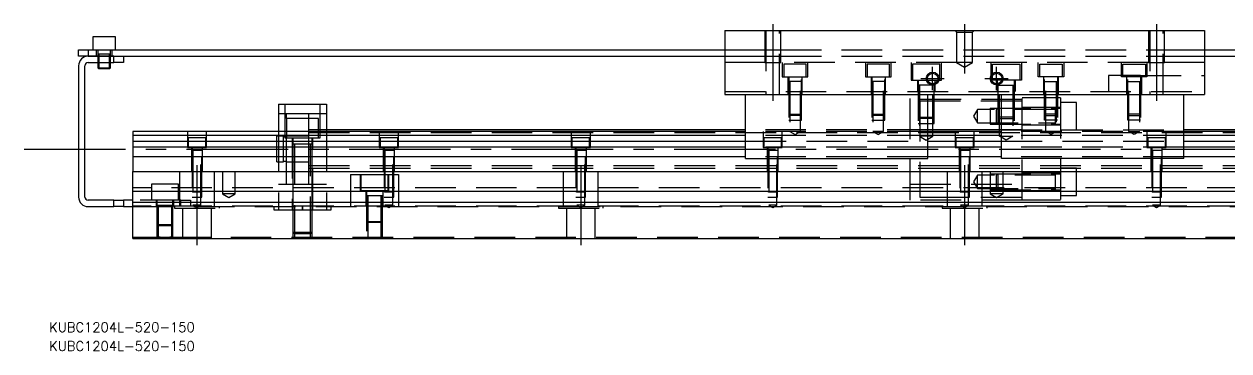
# Model space of a CAD drawing. Extents: x -28 to 733, y -276 to 112.
# Drawn here: x -17 to 359.6, y -276.3 to -174.2 of the extents above; entities that cross this region are included whole.
import ezdxf

# ---------------------------------------------------------------- set-up
doc = ezdxf.new("R2010")
doc.units = 0
doc.linetypes.add('CENTER', pattern=[50.8, 31.75, -6.35, 6.35, -6.35])
doc.linetypes.add('DASHED', pattern=[19.05, 12.7, -6.35])
doc.layers.get('0').update_dxf_attribs({"linetype": 'CONTINUOUS'})
doc.layers.add('CENTER', color=1, linetype='CENTER')
doc.styles.get("Standard").update_dxf_attribs({"font": 'txt.shx', "height": 3, "bigfont": 'bigfont.shx'})

# ---------------------------------------------------------------- blocks, each defined once
blk = doc.blocks.new('*U2')
at = {"color": 7, "linetype": 'CONTINUOUS'}
blk.add_text('KUBC1204L-520-150', height=3, dxfattribs=at).set_placement((-9.2, -270.37))
blk = doc.blocks.new('*U3')
at = {"color": 7, "linetype": 'CONTINUOUS'}
blk.add_text('KUBC1204L-520-150', height=3, dxfattribs=at).set_placement((-9.2, -276.25))

msp = doc.modelspace()

# ---------------------------------------------------------------- linework, layer by layer
at = {"color": 7, "linetype": 'CONTINUOUS'}
for p, q in [((202, -176.21), (202, -196.21)), ((202, -176.21), (352, -176.21)), ((352, -176.21), (352, -196.21)), ((11.5, -178.21), (4.5, -178.21)), ((4.5, -178.21), (4.5, -182.21)), ((11.5, -182.21), (11.5, -178.21)), ((0, -184.21), (0, -182.21)), ((0, -182.21), (3, -182.21)), ((3, -184.21), (0, -184.21)), ((3, -182.21), (3, -184.21)), ((3, -182.21), (202, -182.21)), ((3, -184.21), (11, -184.21)), ((11, -184.21), (3, -184.21)), ((11, -184.21), (202, -184.21)), ((11, -186.21), (11, -184.21)), ((14, -184.21), (14, -186.21)), ((352, -182.21), (551, -182.21)), ((352, -184.21), (543, -184.21)), ((0, -187.21), (0, -228.21)), ((2, -228.21), (2, -187.21)), ((3, -186.21), (11, -186.21)), ((6, -186.21), (6, -187.86)), ((6, -187.86), (10, -187.86)), ((6, -187.86), (6.35, -188.21)), ((6.35, -186.21), (6.35, -188.21)), ((9.65, -188.21), (6.35, -188.21)), ((9.65, -188.21), (9.65, -186.21)), ((9.65, -188.21), (10, -187.86)), ((10, -187.86), (10, -186.21)), ((14, -186.21), (11, -186.21)), ((62.5, -199.21), (62.5, -207.71)), ((62.5, -199.21), (77.5, -199.21)), ((77.5, -199.21), (77.5, -207.71)), ((202, -196.21), (352, -196.21)), ((208.5, -216.21), (208.5, -196.21)), ((265.5, -216.21), (265.5, -196.21)), ((288.5, -216.21), (288.5, -196.21)), ((345.5, -216.21), (345.5, -196.21)), ((208.5, -207.71), (17, -207.71)), ((17, -207.71), (17, -208.962272)), ((208.5, -208.962272), (17, -208.962272)), ((17, -208.962272), (17, -210.73668)), ((17, -210.73668), (208.5, -210.73668)), ((17, -210.73668), (17, -212.633076)), ((208.5, -207.21), (77.5, -207.21)), ((288.5, -207.21), (265.5, -207.21)), ((288.5, -207.71), (265.5, -207.71)), ((288.5, -208.962272), (265.5, -208.962272)), ((265.5, -210.73668), (288.5, -210.73668)), ((482, -207.21), (345.5, -207.21)), ((537, -207.71), (345.5, -207.71)), ((537, -208.962272), (345.5, -208.962272)), ((345.5, -210.73668), (537, -210.73668)), ((17, -212.633076), (17, -215.687372)), ((208.5, -212.633076), (17, -212.633076)), ((288.5, -212.633076), (265.5, -212.633076)), ((537, -212.633076), (345.5, -212.633076)), ((17, -215.687372), (17, -220.21)), ((208.5, -215.687372), (17, -215.687372)), ((208.5, -216.21), (265.5, -216.21)), ((288.5, -215.687372), (265.5, -215.687372)), ((345.5, -216.21), (288.5, -216.21)), ((537, -215.687372), (345.5, -215.687372)), ((17, -226.51), (17, -220.21)), ((17, -220.21), (537, -220.21)), ((11, -229.21), (3, -229.21)), ((11, -231.21), (11, -229.21)), ((11, -229.21), (14, -229.21)), ((14, -229.21), (14, -231.21)), ((17, -229.21), (14, -229.21)), ((537, -226.51), (17, -226.51)), ((17, -229.91), (17, -226.51)), ((3, -231.21), (11, -231.21)), ((14, -231.21), (11, -231.21)), ((14, -231.21), (17, -231.21)), ((17, -241.21), (17, -229.91)), ((537, -229.91), (17, -229.91)), ((17, -241.21), (537, -241.21))]:
    msp.add_line(p, q, dxfattribs=at)
at = {"color": 3, "linetype": 'DASHED'}
for p, q in [((214.500006, -176.21), (214.500006, -186.21)), ((214.9, -176.21), (214.9, -196.21)), ((219.1, -196.21), (219.1, -176.21)), ((219.499994, -186.21), (219.499994, -176.21)), ((274, -176.21), (274.5, -176.71)), ((274.5, -176.71), (274.5, -186.21)), ((274.5, -176.71), (279.5, -176.71)), ((280, -176.21), (279.5, -176.71)), ((279.5, -186.21), (279.5, -176.71)), ((334.500006, -176.21), (334.500006, -186.21)), ((334.9, -176.21), (334.9, -196.21)), ((339.1, -196.21), (339.1, -176.21)), ((339.499994, -186.21), (339.499994, -176.21)), ((5.5, -182.21), (5.5, -184.21)), ((10.000006, -183.61), (5.999994, -183.61)), ((6, -182.21), (6, -186.21)), ((6.35, -183.61), (6.35, -186.21)), ((9.65, -186.21), (9.65, -183.61)), ((10, -186.21), (10, -182.21)), ((10.5, -184.21), (10.5, -182.21)), ((202, -182.21), (214.500006, -182.21)), ((202, -184.21), (214.500006, -184.21)), ((214.500006, -182.21), (219.499994, -182.21)), ((214.500006, -184.21), (219.499994, -184.21)), ((219.499994, -182.21), (334.500006, -182.21)), ((219.499994, -184.21), (334.500006, -184.21)), ((334.500006, -182.21), (339.499994, -182.21)), ((334.500006, -184.21), (339.499994, -184.21)), ((339.499994, -182.21), (352, -182.21)), ((339.499994, -184.21), (352, -184.21)), ((214.500006, -186.21), (202, -186.21)), ((214.500006, -186.21), (219.499994, -186.21)), ((274.5, -186.21), (219.499994, -186.21)), ((220, -186.21), (220, -190.71)), ((227.5, -186.71), (220.5, -186.71)), ((220.5, -186.71), (220.5, -190.71)), ((227.5, -190.71), (227.5, -186.71)), ((228, -190.71), (228, -186.21)), ((246, -186.21), (246, -190.71)), ((253.5, -186.71), (246.5, -186.71)), ((246.5, -186.71), (246.5, -190.71)), ((253.5, -190.71), (253.5, -186.71)), ((254, -190.71), (254, -186.21)), ((260.25, -186.21), (260.25, -191.71)), ((269.25, -186.71), (260.75, -186.71)), ((260.75, -186.71), (260.75, -191.71)), ((269.25, -191.71), (269.25, -186.71)), ((269.75, -191.71), (269.75, -186.21)), ((279.5, -186.21), (274.5, -186.21)), ((274.5, -186.21), (277, -187.653376)), ((277, -187.653376), (279.5, -186.21)), ((334.500006, -186.21), (279.5, -186.21)), ((285.25, -191.71), (285.25, -186.21)), ((285.75, -186.71), (294.25, -186.71)), ((285.75, -191.71), (285.75, -186.71)), ((294.25, -186.71), (294.25, -191.71)), ((294.75, -186.21), (294.75, -191.71)), ((300, -190.71), (300, -186.21)), ((300.5, -186.71), (307.5, -186.71)), ((300.5, -190.71), (300.5, -186.71)), ((307.5, -186.71), (307.5, -190.71)), ((308, -186.21), (308, -190.71)), ((326, -190.71), (326, -186.21)), ((326.5, -186.71), (333.5, -186.71)), ((326.5, -190.71), (326.5, -186.71)), ((333.5, -186.71), (333.5, -190.71)), ((334, -186.21), (334, -190.71)), ((334.500006, -186.21), (339.499994, -186.21)), ((352, -186.21), (339.499994, -186.21)), ((220, -190.71), (228, -190.71)), ((221.75, -190.71), (221.75, -196.21)), ((222, -190.71), (222, -204.21)), ((226, -204.21), (226, -190.71)), ((226.25, -196.21), (226.25, -190.71)), ((246, -190.71), (254, -190.71)), ((247.75, -190.71), (247.75, -196.21)), ((248, -190.71), (248, -204.21)), ((252, -204.21), (252, -190.71)), ((252.25, -196.21), (252.25, -190.71)), ((260.25, -191.71), (269.75, -191.71)), ((262.25, -191.71), (262.25, -195.21)), ((262.500006, -191.71), (262.500006, -205.21)), ((267.499994, -205.21), (267.499994, -191.71)), ((267.75, -195.21), (267.75, -191.71)), ((294.75, -191.71), (285.25, -191.71)), ((287.25, -195.21), (287.25, -191.71)), ((287.500006, -205.21), (287.500006, -191.71)), ((292.499994, -191.71), (292.499994, -205.21)), ((292.75, -191.71), (292.75, -195.21)), ((308, -190.71), (300, -190.71)), ((301.75, -196.21), (301.75, -190.71)), ((302, -204.21), (302, -190.71)), ((306, -190.71), (306, -204.21)), ((306.25, -190.71), (306.25, -196.21)), ((322, -190.21), (322, -195.21)), ((332, -190.21), (322, -190.21)), ((334, -190.71), (326, -190.71)), ((327.75, -196.21), (327.75, -190.71)), ((328, -204.21), (328, -190.71)), ((332, -190.21), (352, -190.21)), ((332, -190.71), (332, -204.21)), ((332.25, -190.71), (332.25, -196.21)), ((202, -195.21), (352, -195.21)), ((226.000006, -192.11), (221.999994, -192.11)), ((222.35, -192.11), (222.35, -207.71)), ((225.65, -207.71), (225.65, -192.11)), ((252.000006, -192.11), (247.999994, -192.11)), ((248.35, -192.11), (248.35, -207.71)), ((251.65, -207.71), (251.65, -192.11)), ((260, -229.21), (260, -195.21)), ((267.500006, -193.31), (262.499994, -193.31)), ((262.9, -193.31), (262.9, -209.21)), ((267.1, -209.21), (267.1, -193.31)), ((287.499994, -193.31), (292.500006, -193.31)), ((287.9, -209.21), (287.9, -193.31)), ((292.1, -193.31), (292.1, -209.21)), ((295, -229.21), (295, -195.21)), ((301.999994, -192.11), (306.000006, -192.11)), ((302.35, -207.71), (302.35, -192.11)), ((305.65, -192.11), (305.65, -207.71)), ((327.999994, -192.11), (332.000006, -192.11)), ((328.35, -207.71), (328.35, -192.11)), ((331.65, -192.11), (331.65, -207.71)), ((64.5, -199.21), (64.5, -209.71)), ((75.5, -209.71), (75.5, -199.21)), ((295, -197.71), (260, -197.71)), ((263, -198.21), (263, -228.21)), ((263, -198.21), (295, -198.21)), ((307, -197.21), (295, -197.21)), ((307, -197.21), (307, -229.21)), ((312, -198.71), (307, -198.71)), ((312, -207.21), (312, -198.71)), ((65, -202.21), (62.5, -202.21)), ((65, -203.71), (65, -202.21)), ((72, -202.21), (65, -202.21)), ((72, -203.71), (72, -202.21)), ((77.5, -202.21), (72, -202.21)), ((222, -202.36), (226, -202.36)), ((222, -202.36), (222.35, -202.71)), ((225.65, -202.71), (222.35, -202.71)), ((225.65, -202.71), (226, -202.36)), ((248, -202.36), (252, -202.36)), ((248, -202.36), (248.35, -202.71)), ((251.65, -202.71), (248.35, -202.71)), ((251.65, -202.71), (252, -202.36)), ((262.5, -203.31), (265.5, -203.31)), ((262.5, -203.31), (262.9, -203.71)), ((265.5, -203.31), (267.5, -203.31)), ((267.1, -203.71), (267.5, -203.31)), ((281, -200.86), (279.787564, -202.96)), ((279.787564, -202.96), (281, -205.06)), ((281, -205.06), (281, -200.86)), ((305.4, -200.86), (281, -200.86)), ((285, -200.459994), (285, -205.46)), ((285, -200.459994), (307, -200.459994)), ((287.4, -200.46), (287, -200.86)), ((287, -205.06), (287, -200.86)), ((287.4, -200.46), (287.4, -205.46)), ((289.5, -203.31), (287.5, -203.31)), ((287.9, -203.71), (287.5, -203.31)), ((292.5, -203.31), (289.5, -203.31)), ((292.5, -203.31), (292.1, -203.71)), ((307, -200.21), (295, -200.21)), ((306, -202.36), (302, -202.36)), ((302.35, -202.71), (302, -202.36)), ((302.35, -202.71), (305.65, -202.71)), ((305.4, -205.46), (305.4, -200.459994)), ((306, -202.36), (305.65, -202.71)), ((332, -202.36), (328, -202.36)), ((328.35, -202.71), (328, -202.36)), ((328.35, -202.71), (331.65, -202.71)), ((332, -202.36), (331.65, -202.71)), ((75, -203.71), (65, -203.71)), ((65, -203.71), (65, -209.71)), ((72, -207.21), (72, -203.71)), ((75, -209.71), (75, -203.71)), ((222, -204.21), (226, -204.21)), ((248, -204.21), (252, -204.21)), ((262.500006, -205.21), (265.5, -205.21)), ((265.5, -203.71), (262.9, -203.71)), ((267.1, -203.71), (265.5, -203.71)), ((265.5, -205.21), (267.499994, -205.21)), ((281, -205.06), (305.4, -205.06)), ((285, -205.46), (307, -205.46)), ((287, -205.06), (287.4, -205.46)), ((289.5, -205.21), (287.500006, -205.21)), ((287.9, -203.71), (289.5, -203.71)), ((289.5, -203.71), (292.1, -203.71)), ((292.499994, -205.21), (289.5, -205.21)), ((295, -205.71), (307, -205.71)), ((306, -204.21), (302, -204.21)), ((305.4, -205.460006), (305.4, -205.06)), ((332, -204.21), (328, -204.21)), ((34, -207.71), (34, -212.71)), ((39.75, -209.71), (34.25, -209.71)), ((34.25, -209.71), (34.25, -212.71)), ((39.75, -212.71), (39.75, -209.71)), ((40, -212.71), (40, -207.71)), ((62, -217.21), (62, -209.21)), ((62.5, -209.21), (62, -209.21)), ((62.5, -207.71), (62.5, -232.21)), ((64.1, -209.21), (62.5, -209.21)), ((64.1, -217.21), (64.1, -209.21)), ((65, -209.41), (64.1, -209.41)), ((64.5, -209.71), (75.5, -209.71)), ((72, -209.21), (65, -209.21)), ((65, -217.21), (65, -209.41)), ((66.75, -209.71), (66.75, -232.21)), ((67, -209.71), (67, -211.71)), ((72, -219.21), (72, -207.21)), ((77.5, -207.21), (72, -207.21)), ((72, -208.085), (482, -208.085)), ((73, -211.71), (73, -209.71)), ((73.25, -232.21), (73.25, -209.71)), ((77.5, -207.71), (77.5, -232.21)), ((94, -207.71), (94, -212.71)), ((99.75, -209.71), (94.25, -209.71)), ((94.25, -209.71), (94.25, -212.71)), ((99.75, -212.71), (99.75, -209.71)), ((100, -212.71), (100, -207.71)), ((154, -207.71), (154, -212.71)), ((159.75, -209.71), (154.25, -209.71)), ((154.25, -209.71), (154.25, -212.71)), ((159.75, -212.71), (159.75, -209.71)), ((160, -212.71), (160, -207.71)), ((265.5, -207.21), (208.5, -207.21)), ((265.5, -207.71), (208.5, -207.71)), ((265.5, -208.962272), (208.5, -208.962272)), ((208.5, -210.73668), (265.5, -210.73668)), ((214, -207.71), (214, -212.71)), ((219.75, -209.71), (214.25, -209.71)), ((214.25, -209.71), (214.25, -212.71)), ((219.75, -212.71), (219.75, -209.71)), ((220, -212.71), (220, -207.71)), ((225.65, -207.71), (222.35, -207.71)), ((222.35, -207.71), (224, -208.662628)), ((224, -208.662628), (225.65, -207.71)), ((251.65, -207.71), (248.35, -207.71)), ((248.35, -207.71), (250, -208.662628)), ((250, -208.662628), (251.65, -207.71)), ((263, -207.21), (260, -207.21)), ((267.1, -209.21), (262.9, -209.21)), ((262.9, -209.21), (265, -210.422436)), ((265.5, -207.21), (263, -207.21)), ((265.5, -207.210006), (263, -207.210006)), ((265, -210.422436), (267.1, -209.21)), ((288.5, -207.21), (265.5, -207.21)), ((288.5, -207.210006), (265.5, -207.210006)), ((274, -207.71), (274, -212.71)), ((279.75, -209.71), (274.25, -209.71)), ((274.25, -209.71), (274.25, -212.71)), ((279.75, -212.71), (279.75, -209.71)), ((280, -212.71), (280, -207.71)), ((287.9, -209.21), (292.1, -209.21)), ((290, -210.422436), (287.9, -209.21)), ((288.5, -207.21), (345.5, -207.21)), ((295, -207.21), (288.5, -207.21)), ((295, -207.210006), (288.5, -207.210006)), ((345.5, -207.71), (288.5, -207.71)), ((345.5, -208.962272), (288.5, -208.962272)), ((288.5, -210.73668), (345.5, -210.73668)), ((289.5, -207.21), (292, -207.21)), ((289.5, -207.210006), (292, -207.210006)), ((292.1, -209.21), (290, -210.422436)), ((302.35, -207.71), (305.65, -207.71)), ((304, -208.662628), (302.35, -207.71)), ((305.65, -207.71), (304, -208.662628)), ((307, -207.21), (312, -207.21)), ((328.35, -207.71), (331.65, -207.71)), ((330, -208.662628), (328.35, -207.71)), ((331.65, -207.71), (330, -208.662628)), ((334, -207.71), (334, -212.71)), ((339.75, -209.71), (334.25, -209.71)), ((334.25, -209.71), (334.25, -212.71)), ((339.75, -212.71), (339.75, -209.71)), ((340, -212.71), (340, -207.71)), ((34, -212.71), (40, -212.71)), ((35.25, -212.71), (35.25, -220.21)), ((35.5, -212.71), (35.5, -228.21)), ((38.5, -213.71), (35.5, -213.71)), ((35.75, -213.71), (35.75, -230.71)), ((38.25, -230.71), (38.25, -213.71)), ((38.5, -228.21), (38.5, -212.71)), ((38.5, -213.71), (38.5, -213.705)), ((38.5, -213.715), (38.5, -213.71)), ((38.75, -220.21), (38.75, -212.71)), ((73.000006, -211.71), (66.999994, -211.71)), ((67, -211.71), (67, -220.21)), ((67.5, -211.71), (67.5, -240.71)), ((72.5, -240.71), (72.5, -211.71)), ((73, -220.21), (73, -211.71)), ((94, -212.71), (100, -212.71)), ((95.25, -212.71), (95.25, -220.21)), ((95.5, -212.71), (95.5, -228.21)), ((98.5, -213.71), (95.5, -213.71)), ((95.75, -213.71), (95.75, -230.71)), ((98.25, -230.71), (98.25, -213.71)), ((98.5, -228.21), (98.5, -212.71)), ((98.5, -213.71), (98.5, -213.705)), ((98.5, -213.715), (98.5, -213.71)), ((98.75, -220.21), (98.75, -212.71)), ((154, -212.71), (160, -212.71)), ((155.25, -212.71), (155.25, -220.21)), ((155.5, -212.71), (155.5, -228.21)), ((158.5, -213.71), (155.5, -213.71)), ((155.75, -213.71), (155.75, -230.71)), ((158.25, -230.71), (158.25, -213.71)), ((158.5, -228.21), (158.5, -212.71)), ((158.5, -213.71), (158.5, -213.705)), ((158.5, -213.715), (158.5, -213.71)), ((158.75, -220.21), (158.75, -212.71)), ((265.5, -212.633076), (208.5, -212.633076)), ((214, -212.71), (220, -212.71)), ((215.25, -212.71), (215.25, -220.21)), ((215.5, -212.71), (215.5, -228.21)), ((218.5, -213.71), (215.5, -213.71)), ((215.75, -213.71), (215.75, -230.71)), ((218.25, -230.71), (218.25, -213.71)), ((218.5, -228.21), (218.5, -212.71)), ((218.5, -213.71), (218.5, -213.705)), ((218.5, -213.715), (218.5, -213.71)), ((218.75, -220.21), (218.75, -212.71)), ((274, -212.71), (280, -212.71)), ((275.25, -212.71), (275.25, -220.21)), ((275.5, -212.71), (275.5, -228.21)), ((278.5, -213.71), (275.5, -213.71)), ((275.75, -213.71), (275.75, -230.71)), ((278.25, -230.71), (278.25, -213.71)), ((278.5, -228.21), (278.5, -212.71)), ((278.5, -213.71), (278.5, -213.705)), ((278.5, -213.715), (278.5, -213.71)), ((278.75, -220.21), (278.75, -212.71)), ((345.5, -212.633076), (288.5, -212.633076)), ((334, -212.71), (340, -212.71)), ((335.25, -212.71), (335.25, -220.21)), ((335.5, -212.71), (335.5, -228.21)), ((338.5, -213.71), (335.5, -213.71)), ((335.75, -213.71), (335.75, -230.71)), ((338.25, -230.71), (338.25, -213.71)), ((338.5, -228.21), (338.5, -212.71)), ((338.5, -213.71), (338.5, -213.705)), ((338.5, -213.715), (338.5, -213.71)), ((338.75, -220.21), (338.75, -212.71)), ((62, -217.21), (62.5, -217.21)), ((62.5, -217.21), (64.1, -217.21)), ((64.1, -217.01), (65, -217.01)), ((65, -220.21), (65, -217.21)), ((65, -217.21), (67, -217.21)), ((67, -217.21), (67.5, -217.21)), ((67.5, -217.21), (72, -217.21)), ((72, -218.335), (482, -218.335)), ((265.5, -215.687372), (208.5, -215.687372)), ((345.5, -215.687372), (288.5, -215.687372)), ((31.638098, -231.21), (31.638098, -220.21)), ((42.361902, -220.21), (42.361902, -231.21)), ((45, -220.21), (45, -227.21)), ((49, -227.21), (49, -220.21)), ((65, -224.21), (65, -220.21)), ((67, -220.21), (67, -226.51)), ((72, -224.21), (72, -219.21)), ((72, -219.21), (482, -219.21)), ((73, -226.51), (73, -220.21)), ((85, -221.21), (85, -231.21)), ((85, -221.21), (95.5, -221.21)), ((88, -221.21), (88, -226.21)), ((88.25, -221.21), (88.25, -226.21)), ((95.5, -221.21), (95.75, -221.21)), ((95.75, -221.21), (98.25, -221.21)), ((96.75, -226.21), (96.75, -221.21)), ((97, -226.21), (97, -221.21)), ((98.25, -221.21), (98.5, -221.21)), ((98.5, -221.21), (100, -221.21)), ((100, -221.21), (100, -231.21)), ((151.638098, -231.21), (151.638098, -220.21)), ((162.361902, -220.21), (162.361902, -231.21)), ((271.638098, -231.21), (271.638098, -220.21)), ((281, -221.36), (279.787564, -223.46)), ((281, -225.56), (281, -221.36)), ((305.4, -221.36), (281, -221.36)), ((282.361902, -220.21), (282.361902, -231.21)), ((285, -220.21), (285, -227.21)), ((285, -220.959994), (285, -225.96)), ((285, -220.959994), (307, -220.959994)), ((287.4, -220.96), (287, -221.36)), ((287, -225.56), (287, -221.36)), ((287.4, -220.96), (287.4, -225.96)), ((289, -227.21), (289, -220.21)), ((307, -220.71), (295, -220.71)), ((305.4, -225.960006), (305.4, -220.959994)), ((312, -219.21), (307, -219.21)), ((312, -227.71), (312, -219.21)), ((537, -225.36), (17, -225.36)), ((31.25, -224.21), (22.75, -224.21)), ((22.75, -224.21), (22.75, -226.51)), ((31.25, -226.51), (31.25, -224.21)), ((62.5, -224.21), (65, -224.21)), ((65, -224.21), (67, -224.21)), ((67, -224.21), (67.5, -224.21)), ((67.5, -224.21), (72, -224.21)), ((72, -224.21), (77.5, -224.21)), ((260, -224.21), (295, -224.21)), ((279.787564, -223.46), (281, -225.56)), ((281, -225.56), (305.4, -225.56)), ((285, -225.96), (307, -225.96)), ((287, -225.56), (287.4, -225.96)), ((305.4, -225.96), (305.4, -225.702552)), ((32, -229.21), (17, -229.21)), ((22.75, -226.51), (22.75, -229.21)), ((24.25, -229.21), (24.25, -231.21)), ((24.5, -229.21), (24.5, -240.71)), ((29.5, -240.71), (29.5, -229.21)), ((29.75, -231.21), (29.75, -229.21)), ((31.25, -229.21), (31.25, -226.51)), ((32, -231.21), (32, -229.21)), ((32, -229.21), (35, -229.21)), ((35, -229.21), (35, -231.21)), ((35.5, -226.46), (38.5, -226.46)), ((35.5, -226.46), (35.55, -226.51)), ((35.5, -228.21), (38.5, -228.21)), ((35.500006, -226.460006), (35.500006, -226.51)), ((35.55, -226.51), (35.75, -226.71)), ((38.25, -226.71), (35.75, -226.71)), ((38.25, -226.71), (38.45, -226.51)), ((38.45, -226.51), (38.5, -226.46)), ((38.499994, -226.51), (38.499994, -226.460006)), ((49, -227.21), (45, -227.21)), ((45, -227.21), (47, -228.3647)), ((47, -228.3647), (49, -227.21)), ((67, -226.51), (67, -229.91)), ((73, -229.91), (73, -226.51)), ((88, -226.21), (97, -226.21)), ((89.75, -226.21), (89.75, -231.21)), ((95.000006, -227.81), (89.999994, -227.81)), ((90, -226.21), (90, -240.71)), ((90.4, -227.81), (90.4, -240.71)), ((94.6, -240.71), (94.6, -227.81)), ((95, -240.71), (95, -226.21)), ((95.25, -231.21), (95.25, -226.21)), ((95.5, -226.46), (98.5, -226.46)), ((95.5, -226.46), (95.55, -226.51)), ((95.5, -228.21), (98.5, -228.21)), ((95.500006, -226.460006), (95.500006, -226.51)), ((95.55, -226.51), (95.75, -226.71)), ((98.25, -226.71), (95.75, -226.71)), ((98.25, -226.71), (98.45, -226.51)), ((98.45, -226.51), (98.5, -226.46)), ((98.499994, -226.51), (98.499994, -226.460006)), ((155.5, -226.46), (158.5, -226.46)), ((155.5, -226.46), (155.55, -226.51)), ((155.5, -228.21), (158.5, -228.21)), ((155.500006, -226.460006), (155.500006, -226.51)), ((155.55, -226.51), (155.75, -226.71)), ((158.25, -226.71), (155.75, -226.71)), ((158.25, -226.71), (158.45, -226.51)), ((158.45, -226.51), (158.5, -226.46)), ((158.499994, -226.51), (158.499994, -226.460006)), ((215.5, -226.46), (218.5, -226.46)), ((215.5, -226.46), (215.55, -226.51)), ((215.5, -228.21), (218.5, -228.21)), ((215.500006, -226.460006), (215.500006, -226.51)), ((215.55, -226.51), (215.75, -226.71)), ((218.25, -226.71), (215.75, -226.71)), ((218.25, -226.71), (218.45, -226.51)), ((218.45, -226.51), (218.5, -226.46)), ((218.499994, -226.51), (218.499994, -226.460006)), ((295, -226.485918), (260, -226.485918)), ((295, -229.21), (260, -229.21)), ((263, -228.21), (295, -228.21)), ((275.5, -226.46), (278.5, -226.46)), ((275.5, -226.46), (275.55, -226.51)), ((275.5, -228.21), (278.5, -228.21)), ((275.500006, -226.460006), (275.500006, -226.51)), ((275.55, -226.51), (275.75, -226.71)), ((278.25, -226.71), (275.75, -226.71)), ((278.25, -226.71), (278.45, -226.51)), ((278.45, -226.51), (278.5, -226.46)), ((278.499994, -226.51), (278.499994, -226.460006)), ((289, -227.21), (285, -227.21)), ((285, -227.21), (287, -228.3647)), ((287, -228.3647), (289, -227.21)), ((295, -226.21), (307, -226.21)), ((307, -229.21), (295, -229.21)), ((307, -227.71), (312, -227.71)), ((335.5, -226.46), (338.5, -226.46)), ((335.5, -226.46), (335.55, -226.51)), ((335.5, -228.21), (338.5, -228.21)), ((335.500006, -226.460006), (335.500006, -226.51)), ((335.55, -226.51), (335.75, -226.71)), ((338.25, -226.71), (335.75, -226.71)), ((338.25, -226.71), (338.45, -226.51)), ((338.45, -226.51), (338.5, -226.46)), ((338.499994, -226.51), (338.499994, -226.460006)), ((537, -231.06), (17, -231.06)), ((17, -231.21), (537, -231.21)), ((29.500006, -230.81), (24.499994, -230.81)), ((24.9, -230.81), (24.9, -240.71)), ((24.9, -231.21), (29.1, -231.21)), ((29.1, -240.71), (29.1, -230.81)), ((30, -231.21), (30, -231.71)), ((30, -231.71), (44, -231.71)), ((32.5, -231.71), (32.5, -241.21)), ((38.25, -230.71), (35.75, -230.71)), ((35.75, -230.71), (37, -231.431688)), ((37, -231.431688), (38.25, -230.71)), ((41.5, -241.21), (41.5, -231.71)), ((44, -231.71), (44, -231.21)), ((61, -231.21), (61, -232.21)), ((61, -232.21), (70, -232.21)), ((67, -229.91), (67, -231.21)), ((67, -231.21), (67, -232.21)), ((67, -232.21), (67, -239.21)), ((67.000006, -232.21), (67.000006, -239.210006)), ((70, -231.21), (70, -232.21)), ((70, -232.21), (70, -231.21)), ((70, -232.21), (79, -232.21)), ((72.999994, -239.210006), (72.999994, -232.21)), ((73, -231.21), (73, -229.91)), ((73, -232.21), (73, -231.21)), ((73, -239.21), (73, -232.21)), ((79, -232.21), (79, -231.21)), ((98.25, -230.71), (95.75, -230.71)), ((95.75, -230.71), (97, -231.431688)), ((97, -231.431688), (98.25, -230.71)), ((150, -231.21), (150, -231.71)), ((150, -231.71), (164, -231.71)), ((152.5, -231.71), (152.5, -241.21)), ((158.25, -230.71), (155.75, -230.71)), ((155.75, -230.71), (157, -231.431688)), ((157, -231.431688), (158.25, -230.71)), ((161.5, -241.21), (161.5, -231.71)), ((164, -231.71), (164, -231.21)), ((218.25, -230.71), (215.75, -230.71)), ((215.75, -230.71), (217, -231.431688)), ((217, -231.431688), (218.25, -230.71)), ((270, -231.21), (270, -231.71)), ((270, -231.71), (284, -231.71)), ((272.5, -231.71), (272.5, -241.21)), ((278.25, -230.71), (275.75, -230.71)), ((275.75, -230.71), (277, -231.431688)), ((277, -231.431688), (278.25, -230.71)), ((281.5, -241.21), (281.5, -231.71)), ((284, -231.71), (284, -231.21)), ((338.25, -230.71), (335.75, -230.71)), ((335.75, -230.71), (337, -231.431688)), ((337, -231.431688), (338.25, -230.71)), ((24.5, -236.81), (29.5, -236.81)), ((24.5, -236.81), (24.9, -237.21)), ((29.1, -237.21), (24.9, -237.21)), ((29.1, -237.21), (29.5, -236.81)), ((90, -235.81), (95, -235.81)), ((90, -235.81), (90.4, -236.21)), ((94.6, -236.21), (90.4, -236.21)), ((94.6, -236.21), (95, -235.81)), ((17, -240.71), (25.500008, -240.71)), ((25.500008, -240.71), (24.500006, -240.71)), ((25.500008, -241.21), (25.500008, -240.71)), ((25.500008, -240.71), (26.359688, -240.71)), ((26.359688, -240.71), (27.640312, -240.71)), ((26.359688, -240.71), (26.359688, -241.21)), ((27.640312, -241.21), (27.640312, -240.71)), ((27.640312, -240.71), (28.499992, -240.71)), ((29.499994, -240.71), (28.499992, -240.71)), ((28.499992, -240.71), (28.499992, -241.21)), ((28.499992, -240.71), (537, -240.71)), ((67, -239.21), (73, -239.21)), ((67, -239.21), (67.5, -239.71)), ((67.000006, -239.210006), (67.000006, -240.71)), ((72.5, -239.71), (67.5, -239.71)), ((72.5, -239.71), (73, -239.21)), ((72.999994, -240.71), (72.999994, -239.210006))]:
    msp.add_line(p, q, dxfattribs=at)
at = {"color": 3, "linetype": 'CONTINUOUS'}
for centre in [(267, -191.21), (287, -191.21)]:
    msp.add_circle(centre, 2, dxfattribs=at)
at = {"color": 7, "linetype": 'CONTINUOUS'}
for centre in [(267, -191.21), (287, -191.21)]:
    msp.add_circle(centre, 1.65, dxfattribs=at)
for centre, radius, start, end in [((3, -187.21), 3, 90, 180), ((3, -187.21), 1, 90, 180), ((3, -228.21), 3, 180, 270), ((3, -228.21), 1, 180, 270)]:
    msp.add_arc(centre, radius, start, end, dxfattribs=at)
at = {"layer": 'CENTER', "color": 1, "linetype": 'CENTER'}
for p, q in [((217, -174.21), (217, -198.21)), ((277, -174.21), (277, -189.653376)), ((337, -174.21), (337, -198.21)), ((267, -194.86), (267, -187.56)), ((287, -194.86), (287, -187.56)), ((263.35, -191.21), (270.65, -191.21)), ((283.35, -191.21), (290.65, -191.21)), ((-17.038029, -213.21), (591.347774, -213.21)), ((37, -218.21), (37, -243.21)), ((157, -218.21), (157, -243.21)), ((277, -218.21), (277, -243.21))]:
    msp.add_line(p, q, dxfattribs=at)

# ---------------------------------------------------------------- block references
at = {"color": 7, "linetype": 'CONTINUOUS'}
for name in ['*U2', '*U3']:
    msp.add_blockref(name, (0, 0), dxfattribs=at)

doc.saveas('drawing.dxf')
